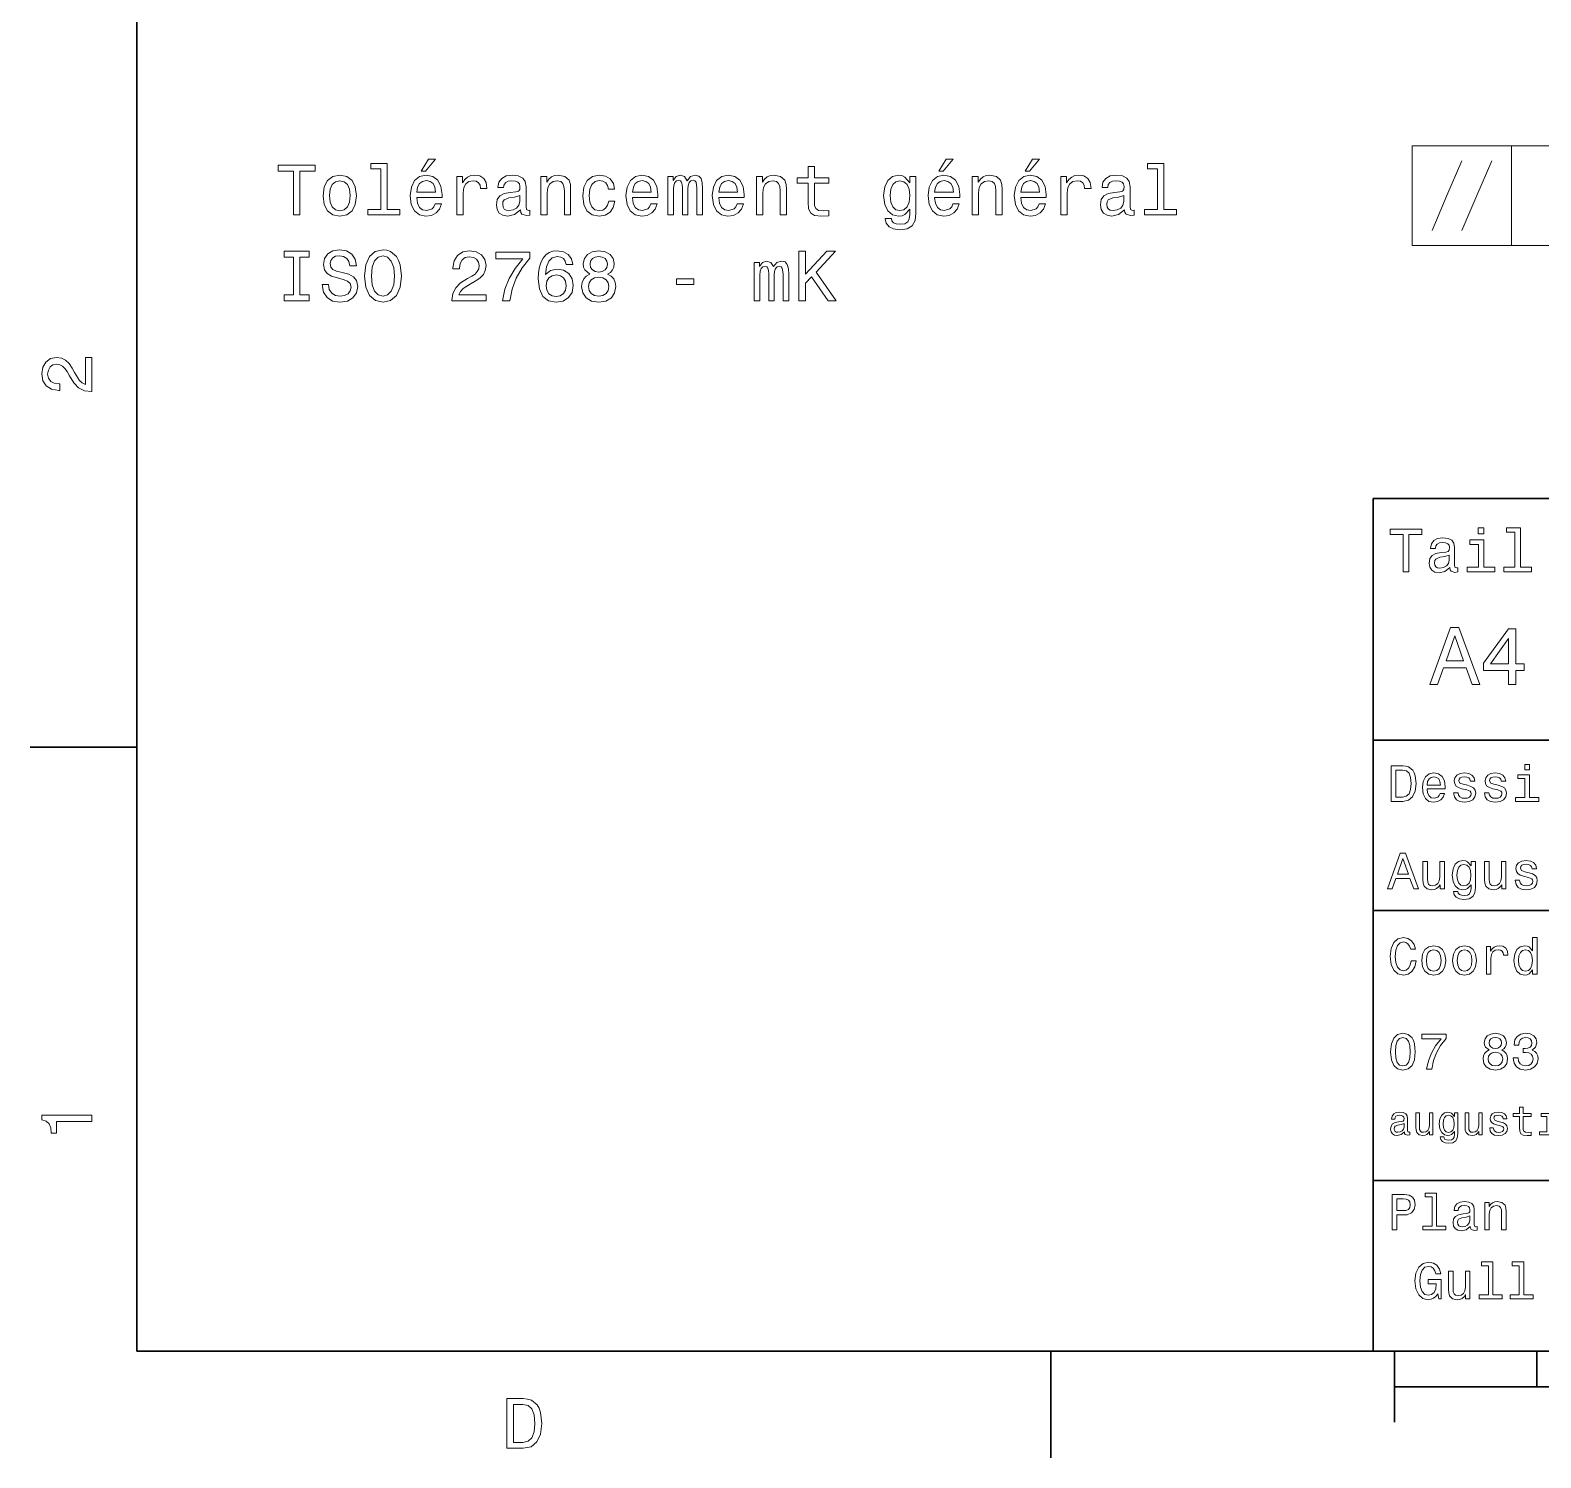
# Model space of a CAD drawing. Extents: x 0 to 297, y 0 to 210.
# Drawn here: x 2.5 to 108.8, y 2.5 to 103 of the extents above; entities that cross this region are included whole.
import ezdxf

# ---------------------------------------------------------------- set-up
doc = ezdxf.new("R2010")
doc.units = 0

msp = doc.modelspace()

# ---------------------------------------------------------------- linework, layer by layer
at = {"color": 7, "lineweight": 35}
for p, q in [((10, 200), (10, 10)), ((97, 10), (97, 70)), ((97, 70), (287, 70)), ((97, 53), (162, 53)), ((97, 41), (162, 41)), ((97, 22), (162, 22)), ((10, 10), (287, 10)), ((97, 10), (287, 10)), ((98.5, 7.5), (198.5, 7.5))]:
    msp.add_line(p, q, dxfattribs=at)
at = {"color": 7, "lineweight": 13, "ltscale": 0.175}
for p, q in [((99.7323, 94.808624), (99.7323, 87.808624)), ((106.7323, 94.808624), (106.7323, 87.808624))]:
    msp.add_line(p, q, dxfattribs=at)
at = {"color": 7, "lineweight": 13}
for p, q in [((99.7323, 94.808624), (127.27639, 94.808624)), ((99.7323, 87.808624), (127.27639, 87.808624))]:
    msp.add_line(p, q, dxfattribs=at)
at = {"color": 7, "lineweight": 35, "ltscale": 0.1875}
for p, q in [((10, 52.5), (2.5, 52.5)), ((74.300003, 10), (74.300003, 2.5))]:
    msp.add_line(p, q, dxfattribs=at)
at = {"color": 7, "lineweight": 35, "ltscale": 0.125}
msp.add_line((98.5, 10), (98.5, 5), dxfattribs=at)
at = {"color": 7, "lineweight": 35, "ltscale": 0.0625}
msp.add_line((108.5, 10), (108.5, 7.5), dxfattribs=at)
at = {"color": 7, "lineweight": 13}
for points in [[(27.160975, 93.199837), (27.160975, 90.325195), (26.24815, 90.325195), (26.24815, 89.951996), (28.512558, 89.951996), (28.512558, 90.325195), (27.604778, 90.325195), (27.604778, 93.573036), (26.465008, 93.573036), (26.465008, 93.199837)], [(30.010399, 93.028366), (30.307949, 93.028366), (31.008957, 93.885712), (30.514721, 93.885712)], [(66.442673, 93.028366), (66.740219, 93.028366), (67.441223, 93.885712), (66.946991, 93.885712)], [(72.514709, 93.028366), (72.812263, 93.028366), (73.513275, 93.885712), (73.019035, 93.885712)], [(81.80938, 93.199837), (81.80938, 90.325195), (80.896561, 90.325195), (80.896561, 89.951996), (83.160965, 89.951996), (83.160965, 90.325195), (82.253189, 90.325195), (82.253189, 93.573036), (81.113419, 93.573036), (81.113419, 93.199837)], [(21.018322, 89.951996), (21.4823, 89.951996), (21.4823, 93.028366), (22.541378, 93.028366), (22.541378, 93.451996), (19.954203, 93.451996), (19.954203, 93.028366), (21.018322, 93.028366)], [(23.111263, 91.303581), (23.191954, 90.688309), (23.423943, 90.234413), (23.792099, 89.951996), (24.286335, 89.856178), (24.775528, 89.951996), (25.143682, 90.22937), (25.375671, 90.683266), (25.461407, 91.303581), (25.375671, 91.918854), (25.143682, 92.377785), (24.775528, 92.655167), (24.286335, 92.756027), (23.792099, 92.655167), (23.423943, 92.372742), (23.191954, 91.918854)], [(29.702761, 91.177498), (31.477978, 91.177498), (31.483021, 91.38427), (31.402328, 91.964241), (31.180428, 92.397964), (30.8274, 92.66021), (30.358379, 92.756027), (29.899448, 92.655167), (29.546421, 92.372742), (29.319477, 91.913811), (29.238785, 91.308624), (29.314434, 90.688309), (29.541378, 90.234413), (29.88936, 89.951996), (30.34325, 89.856178), (30.736622, 89.921738), (31.059389, 90.093208), (31.296421, 90.36554), (31.432589, 90.728653), (30.993828, 90.728653), (30.903049, 90.526924), (30.771925, 90.375626), (30.398727, 90.254593), (30.111263, 90.310066), (29.894403, 90.48658), (29.753193, 90.77404), (29.702761, 91.162369)], [(32.516884, 89.951996), (32.960686, 89.951996), (32.960686, 91.500267), (33.006073, 91.873466), (33.142242, 92.140755), (33.364143, 92.302139), (33.661694, 92.357613), (33.883598, 92.322311), (34.050022, 92.221451), (34.150887, 92.04998), (34.186192, 91.817993), (34.63504, 91.817993), (34.57452, 92.226494), (34.408092, 92.518997), (34.130714, 92.695511), (33.752472, 92.756027), (33.49527, 92.715683), (33.273365, 92.614822), (33.076679, 92.443352), (32.920341, 92.211365), (32.920341, 92.66021), (32.516884, 92.66021)], [(36.99527, 90.305023), (36.99527, 90.289894), (37.020485, 90.118423), (37.09613, 89.997383), (37.413857, 89.901566), (37.660973, 89.94191), (37.660973, 90.284851), (37.555069, 90.269722), (37.413857, 90.335281), (37.388641, 90.53701), (37.388641, 91.939026), (37.328121, 92.297096), (37.151611, 92.549255), (36.843971, 92.700554), (36.410255, 92.756027), (35.986626, 92.695511), (35.673943, 92.52404), (35.477257, 92.256752), (35.411697, 91.903725), (35.411697, 91.873466), (35.810112, 91.873466), (35.845413, 92.085281), (35.956364, 92.23658), (36.13792, 92.327354), (36.395126, 92.362656), (36.642242, 92.33744), (36.818756, 92.261795), (36.924664, 92.130669), (36.959969, 91.949112), (36.939793, 91.737297), (36.8591, 91.631393), (36.657372, 91.580956), (36.279129, 91.540611), (35.845413, 91.449837), (35.537777, 91.288452), (35.35622, 91.036293), (35.300743, 90.663094), (35.351177, 90.330238), (35.507515, 90.083122), (35.759678, 89.926781), (36.107658, 89.871307), (36.576683, 89.977211)], [(38.422501, 89.951996), (38.866306, 89.951996), (38.866306, 91.515396), (38.911697, 91.873466), (39.057949, 92.135712), (39.284893, 92.297096), (39.587486, 92.357613), (39.829563, 92.307182), (39.980858, 92.171013), (40.056507, 91.944069), (40.081726, 91.641479), (40.081726, 89.951996), (40.525528, 89.951996), (40.525528, 91.732254), (40.505356, 92.090324), (40.414577, 92.387878), (40.117027, 92.66021), (39.653049, 92.756027), (39.395844, 92.720726), (39.178986, 92.624908), (38.992386, 92.463524), (38.84613, 92.246666), (38.84613, 92.66021), (38.422501, 92.66021)], [(43.183311, 91.762512), (43.62207, 91.762512), (43.531292, 92.16597), (43.314434, 92.483696), (42.97654, 92.680382), (42.537777, 92.756027), (42.053627, 92.655167), (41.685471, 92.372742), (41.453484, 91.913811), (41.372791, 91.298538), (41.448441, 90.688309), (41.675385, 90.234413), (42.033455, 89.951996), (42.522648, 89.856178), (42.956367, 89.931824), (43.294262, 90.143639), (43.526249, 90.476494), (43.627113, 90.920296), (43.203484, 90.920296), (43.127834, 90.637878), (42.986626, 90.426056), (42.784897, 90.294937), (42.537777, 90.254593), (42.230141, 90.320152), (42.00824, 90.521881), (41.87207, 90.849693), (41.826683, 91.313667), (41.87207, 91.767555), (42.013283, 92.095367), (42.240227, 92.297096), (42.537777, 92.367699), (42.800026, 92.322311), (42.996712, 92.206322), (43.127834, 92.014679)], [(44.882877, 91.177498), (46.658092, 91.177498), (46.663136, 91.38427), (46.582443, 91.964241), (46.360542, 92.397964), (46.007515, 92.66021), (45.538498, 92.756027), (45.079563, 92.655167), (44.72654, 92.372742), (44.499592, 91.913811), (44.4189, 91.308624), (44.494549, 90.688309), (44.721493, 90.234413), (45.069477, 89.951996), (45.523369, 89.856178), (45.91674, 89.921738), (46.239506, 90.093208), (46.47654, 90.36554), (46.612701, 90.728653), (46.173943, 90.728653), (46.083164, 90.526924), (45.952042, 90.375626), (45.578842, 90.254593), (45.291378, 90.310066), (45.07452, 90.48658), (44.933311, 90.77404), (44.882877, 91.162369)], [(47.354057, 89.951996), (47.762558, 89.951996), (47.762558, 91.762512), (47.787773, 92.034851), (47.863426, 92.231537), (47.979416, 92.347527), (48.130714, 92.392921), (48.251755, 92.35257), (48.332443, 92.251709), (48.372787, 92.080238), (48.387917, 91.853294), (48.387917, 89.951996), (48.771202, 89.951996), (48.771202, 91.762512), (48.796421, 92.029808), (48.87207, 92.226494), (48.993107, 92.347527), (49.144402, 92.392921), (49.265442, 92.35257), (49.34613, 92.251709), (49.396564, 91.853294), (49.396564, 89.951996), (49.805069, 89.951996), (49.805069, 91.823036), (49.77985, 92.211365), (49.699158, 92.508911), (49.537773, 92.690468), (49.275528, 92.756027), (48.967888, 92.655167), (48.730858, 92.362656), (48.544258, 92.650124), (48.231579, 92.756027), (47.944115, 92.655167), (47.747429, 92.372742), (47.747429, 92.66021), (47.354057, 92.66021)], [(50.954922, 91.177498), (52.730137, 91.177498), (52.73518, 91.38427), (52.654488, 91.964241), (52.432587, 92.397964), (52.079559, 92.66021), (51.610542, 92.756027), (51.151608, 92.655167), (50.798584, 92.372742), (50.571636, 91.913811), (50.490944, 91.308624), (50.566593, 90.688309), (50.793537, 90.234413), (51.141521, 89.951996), (51.595413, 89.856178), (51.988785, 89.921738), (52.31155, 90.093208), (52.54858, 90.36554), (52.68475, 90.728653), (52.245987, 90.728653), (52.155209, 90.526924), (52.024086, 90.375626), (51.650887, 90.254593), (51.363422, 90.310066), (51.146564, 90.48658), (51.005356, 90.77404), (50.954922, 91.162369)], [(53.602615, 89.951996), (54.046417, 89.951996), (54.046417, 91.515396), (54.091808, 91.873466), (54.23806, 92.135712), (54.465008, 92.297096), (54.767601, 92.357613), (55.009674, 92.307182), (55.160973, 92.171013), (55.236622, 91.944069), (55.261837, 91.641479), (55.261837, 89.951996), (55.705643, 89.951996), (55.705643, 91.732254), (55.685467, 92.090324), (55.594688, 92.387878), (55.297138, 92.66021), (54.833164, 92.756027), (54.575958, 92.720726), (54.3591, 92.624908), (54.172501, 92.463524), (54.026245, 92.246666), (54.026245, 92.66021), (53.602615, 92.66021)], [(57.233738, 92.191193), (57.233738, 90.834564), (57.263996, 90.395798), (57.405209, 90.093208), (57.68763, 89.916695), (58.166737, 89.856178), (58.691231, 89.881393), (58.691231, 90.264679), (58.307945, 90.234413), (57.959961, 90.274765), (57.773365, 90.400841), (57.692673, 90.612656), (57.677544, 90.91021), (57.677544, 92.191193), (58.691231, 92.191193), (58.691231, 92.569427), (57.677544, 92.569427), (57.677544, 93.361221), (57.233738, 93.361221), (57.233738, 92.569427), (56.467167, 92.569427), (56.467167, 92.191193)], [(64.818756, 90.073036), (64.818756, 92.66021), (64.395119, 92.66021), (64.395119, 92.221451), (64.047134, 92.619865), (63.83532, 92.720726), (63.598289, 92.756027), (63.169617, 92.655167), (62.836761, 92.372742), (62.619904, 91.918854), (62.544254, 91.308624), (62.619904, 90.693352), (62.836761, 90.239456), (63.169617, 89.951996), (63.598289, 89.856178), (63.840363, 89.891479), (64.042099, 89.982254), (64.395119, 90.36554), (64.395119, 89.982254), (64.354774, 89.679665), (64.24382, 89.462799), (64.032005, 89.336723), (63.714283, 89.291336), (63.436905, 89.321594), (63.240219, 89.39724), (63.124226, 89.528366), (63.088924, 89.70488), (62.660248, 89.70488), (62.660248, 89.684708), (62.725811, 89.361938), (62.92754, 89.119865), (63.250305, 88.963524), (63.689068, 88.908051), (64.213562, 88.983696), (64.561546, 89.195511), (64.758232, 89.563667)], [(66.135033, 91.177498), (67.910248, 91.177498), (67.915291, 91.38427), (67.834595, 91.964241), (67.612701, 92.397964), (67.259674, 92.66021), (66.790649, 92.756027), (66.331718, 92.655167), (65.978691, 92.372742), (65.751747, 91.913811), (65.671051, 91.308624), (65.746704, 90.688309), (65.973648, 90.234413), (66.321632, 89.951996), (66.77552, 89.856178), (67.1689, 89.921738), (67.491661, 90.093208), (67.728691, 90.36554), (67.864861, 90.728653), (67.426102, 90.728653), (67.33532, 90.526924), (67.204193, 90.375626), (66.830994, 90.254593), (66.543533, 90.310066), (66.326675, 90.48658), (66.185463, 90.77404), (66.135033, 91.162369)], [(68.78273, 89.951996), (69.226532, 89.951996), (69.226532, 91.515396), (69.271919, 91.873466), (69.418167, 92.135712), (69.645119, 92.297096), (69.947708, 92.357613), (70.189789, 92.307182), (70.34108, 92.171013), (70.416733, 91.944069), (70.441948, 91.641479), (70.441948, 89.951996), (70.885757, 89.951996), (70.885757, 91.732254), (70.865578, 92.090324), (70.774796, 92.387878), (70.477249, 92.66021), (70.013275, 92.756027), (69.756073, 92.720726), (69.539215, 92.624908), (69.352615, 92.463524), (69.20636, 92.246666), (69.20636, 92.66021), (68.78273, 92.66021)], [(72.207077, 91.177498), (73.982292, 91.177498), (73.987335, 91.38427), (73.906647, 91.964241), (73.684738, 92.397964), (73.331711, 92.66021), (72.862701, 92.756027), (72.403763, 92.655167), (72.050735, 92.372742), (71.823792, 91.913811), (71.743103, 91.308624), (71.818748, 90.688309), (72.045692, 90.234413), (72.393677, 89.951996), (72.847565, 89.856178), (73.240936, 89.921738), (73.563705, 90.093208), (73.800735, 90.36554), (73.936905, 90.728653), (73.498138, 90.728653), (73.407364, 90.526924), (73.276245, 90.375626), (72.903046, 90.254593), (72.615578, 90.310066), (72.39872, 90.48658), (72.257507, 90.77404), (72.207077, 91.162369)], [(75.021194, 89.951996), (75.464996, 89.951996), (75.464996, 91.500267), (75.510391, 91.873466), (75.646561, 92.140755), (75.868454, 92.302139), (76.166008, 92.357613), (76.387909, 92.322311), (76.554337, 92.221451), (76.655197, 92.04998), (76.690506, 91.817993), (77.139351, 91.817993), (77.078835, 92.226494), (76.912407, 92.518997), (76.635025, 92.695511), (76.25679, 92.756027), (75.999588, 92.715683), (75.777679, 92.614822), (75.580994, 92.443352), (75.424652, 92.211365), (75.424652, 92.66021), (75.021194, 92.66021)], [(79.49958, 90.305023), (79.49958, 90.289894), (79.524796, 90.118423), (79.600449, 89.997383), (79.918167, 89.901566), (80.165283, 89.94191), (80.165283, 90.284851), (80.05938, 90.269722), (79.918167, 90.335281), (79.892952, 90.53701), (79.892952, 91.939026), (79.832436, 92.297096), (79.655922, 92.549255), (79.348282, 92.700554), (78.914566, 92.756027), (78.490936, 92.695511), (78.178253, 92.52404), (77.981567, 92.256752), (77.916008, 91.903725), (77.916008, 91.873466), (78.314423, 91.873466), (78.349731, 92.085281), (78.460678, 92.23658), (78.642235, 92.327354), (78.899437, 92.362656), (79.146561, 92.33744), (79.323074, 92.261795), (79.428978, 92.130669), (79.464279, 91.949112), (79.444107, 91.737297), (79.363419, 91.631393), (79.161682, 91.580956), (78.783447, 91.540611), (78.349731, 91.449837), (78.042084, 91.288452), (77.860535, 91.036293), (77.805054, 90.663094), (77.855492, 90.330238), (78.011826, 90.083122), (78.263992, 89.926781), (78.611969, 89.871307), (79.080994, 89.977211)], [(23.565153, 91.308624), (23.610542, 91.762512), (23.751753, 92.090324), (23.978699, 92.292053), (24.286335, 92.362656), (24.588928, 92.292053), (24.815874, 92.095367), (24.957085, 91.762512), (25.007515, 91.308624), (24.957085, 90.849693), (24.815874, 90.516838), (24.588928, 90.315109), (24.286335, 90.24955), (23.978699, 90.315109), (23.751753, 90.516838), (23.610542, 90.849693)], [(29.702761, 91.550697), (29.758236, 91.898682), (29.894403, 92.155884), (30.101177, 92.312225), (30.37351, 92.367699), (30.6408, 92.312225), (30.847574, 92.155884), (30.973656, 91.898682), (31.019043, 91.550697)], [(44.882877, 91.550697), (44.938354, 91.898682), (45.07452, 92.155884), (45.281292, 92.312225), (45.553627, 92.367699), (45.820915, 92.312225), (46.027687, 92.155884), (46.15377, 91.898682), (46.199158, 91.550697)], [(50.954922, 91.550697), (51.010399, 91.898682), (51.146564, 92.155884), (51.353336, 92.312225), (51.625671, 92.367699), (51.892963, 92.312225), (52.099735, 92.155884), (52.225815, 91.898682), (52.271202, 91.550697)], [(63.003189, 91.308624), (63.048576, 91.757469), (63.184746, 92.090324), (63.396561, 92.28701), (63.678982, 92.357613), (63.976532, 92.28701), (64.198433, 92.090324), (64.334602, 91.757469), (64.385033, 91.308624), (64.334602, 90.849693), (64.198433, 90.521881), (63.976532, 90.320152), (63.678982, 90.254593), (63.396561, 90.320152), (63.184746, 90.521881), (63.048576, 90.854736)], [(66.135033, 91.550697), (66.190506, 91.898682), (66.326675, 92.155884), (66.533447, 92.312225), (66.805786, 92.367699), (67.073074, 92.312225), (67.279846, 92.155884), (67.40593, 91.898682), (67.451309, 91.550697)], [(72.207077, 91.550697), (72.26255, 91.898682), (72.39872, 92.155884), (72.605492, 92.312225), (72.877823, 92.367699), (73.145119, 92.312225), (73.351891, 92.155884), (73.477966, 91.898682), (73.523361, 91.550697)], [(36.944836, 90.900124), (36.884315, 90.637878), (36.722935, 90.436142), (36.480858, 90.305023), (36.183311, 90.259636), (35.991669, 90.284851), (35.855499, 90.36554), (35.769764, 90.506752), (35.744549, 90.703438), (35.764721, 90.879951), (35.845413, 91.006027), (36.168179, 91.14724), (36.576683, 91.207756), (36.944836, 91.328796)], [(79.44915, 90.900124), (79.388626, 90.637878), (79.227249, 90.436142), (78.985168, 90.305023), (78.687622, 90.259636), (78.495979, 90.284851), (78.359818, 90.36554), (78.274078, 90.506752), (78.248863, 90.703438), (78.269035, 90.879951), (78.349731, 91.006027), (78.672493, 91.14724), (79.080994, 91.207756), (79.44915, 91.328796)], [(21.018322, 84.328796), (20.372789, 84.328796), (20.372789, 83.905167), (22.127832, 83.905167), (22.127832, 84.328796), (21.4823, 84.328796), (21.4823, 86.981537), (22.127832, 86.981537), (22.127832, 87.405167), (20.372789, 87.405167), (20.372789, 86.981537), (21.018322, 86.981537)], [(23.489504, 85.060066), (23.030571, 85.060066), (23.131435, 84.525482), (23.383596, 84.132111), (23.771925, 83.895081), (24.296421, 83.809349), (24.815874, 83.890038), (25.204201, 84.111938), (25.451321, 84.459923), (25.542099, 84.918854), (25.46645, 85.332397), (25.254635, 85.599693), (24.911694, 85.776207), (24.452761, 85.907326), (24.059389, 86.003151), (23.802185, 86.114098), (23.655931, 86.275482), (23.610542, 86.527649), (23.655931, 86.754593), (23.787056, 86.926064), (23.988785, 87.042053), (24.266161, 87.082397), (24.548582, 87.031967), (24.770485, 86.895798), (24.916739, 86.668854), (24.987343, 86.361221), (25.446278, 86.361221), (25.446278, 86.371307), (25.365585, 86.845367), (25.128553, 87.198395), (24.755356, 87.420296), (24.251032, 87.495941), (23.797142, 87.420296), (23.444115, 87.208481), (23.217171, 86.880669), (23.136478, 86.457039), (23.20204, 86.078796), (23.393682, 85.821594), (23.696278, 85.650124), (24.109821, 85.518997), (24.518322, 85.403008), (24.82596, 85.292053), (25.01256, 85.130669), (25.078121, 84.868423), (25.017603, 84.601135), (24.861263, 84.399406), (24.624231, 84.273323), (24.316593, 84.232979), (23.973654, 84.288452), (23.711407, 84.449837), (23.544979, 84.712082)], [(26.026249, 85.655167), (26.117027, 84.868423), (26.379274, 84.288452), (26.787775, 83.930382), (27.322357, 83.809349), (27.851896, 83.930382), (28.265442, 84.288452), (28.522646, 84.868423), (28.618467, 85.655167), (28.522646, 86.436867), (28.411694, 86.754593), (28.265442, 87.016838), (27.851896, 87.374908), (27.599735, 87.465683), (27.322357, 87.500992), (26.782732, 87.374908), (26.374231, 87.021881), (26.117027, 86.44191)], [(32.163857, 83.905167), (34.569477, 83.905167), (34.569477, 84.338882), (32.668179, 84.338882), (32.774086, 84.575912), (32.955643, 84.772598), (33.515442, 85.130669), (33.812992, 85.281967), (34.145844, 85.498825), (34.382877, 85.750992), (34.519043, 86.048538), (34.569477, 86.386436), (34.483742, 86.810066), (34.246712, 87.142921), (33.883598, 87.354736), (33.414577, 87.430382), (32.930428, 87.34465), (32.562271, 87.107613), (32.325241, 86.729378), (32.244549, 86.230095), (32.244549, 86.159492), (32.703484, 86.159492), (32.703484, 86.199837), (32.748871, 86.542778), (32.88504, 86.794937), (33.101898, 86.956322), (33.389359, 87.011795), (33.68187, 86.961365), (33.898727, 86.835281), (34.039936, 86.638596), (34.09037, 86.391479), (34.055069, 86.159492), (33.959244, 85.962807), (33.797863, 85.791336), (33.575958, 85.640038), (33.278412, 85.478653), (32.784172, 85.16597), (32.436192, 84.833122), (32.22942, 84.429665), (32.163857, 83.920296)], [(35.72942, 83.905167), (36.238785, 83.905167), (36.405212, 84.737297), (36.697716, 85.513954), (37.111263, 86.235138), (37.650887, 86.910927), (37.650887, 87.329521), (35.250313, 87.329521), (35.250313, 86.870583), (37.16674, 86.870583), (36.611984, 86.189751), (36.193398, 85.478653), (35.900887, 84.722168)], [(40.676826, 86.462082), (40.581001, 86.870583), (40.3591, 87.17318), (40.016163, 87.364822), (39.572357, 87.430382), (39.274807, 87.395081), (39.017601, 87.299255), (38.790657, 87.142921), (38.599014, 86.921021), (38.447716, 86.643639), (38.336769, 86.30574), (38.266163, 85.907326), (38.245987, 85.458481), (38.326683, 84.74234), (38.573799, 84.222893), (38.972214, 83.91021), (39.516884, 83.804298), (40.006073, 83.895081), (40.379272, 84.132111), (40.621349, 84.50531), (40.707085, 84.979378), (40.621349, 85.458481), (40.389359, 85.826637), (40.031292, 86.058624), (39.587486, 86.139313), (39.108383, 86.038452), (38.750313, 85.750992), (38.825958, 86.30574), (38.987343, 86.704155), (39.234459, 86.941193), (39.5774, 87.021881), (39.829563, 86.981537), (40.021206, 86.875626), (40.147285, 86.699112), (40.212849, 86.462082)], [(41.877113, 85.791336), (41.619911, 85.650124), (41.443398, 85.453438), (41.332443, 85.206322), (41.297142, 84.908768), (41.377834, 84.459923), (41.609825, 84.111938), (41.988068, 83.890038), (42.502472, 83.804298), (43.011841, 83.890038), (43.390083, 84.111938), (43.62207, 84.459923), (43.707806, 84.908768), (43.667458, 85.206322), (43.561554, 85.453438), (43.379997, 85.650124), (43.127834, 85.791336), (43.329563, 85.912369), (43.470772, 86.078796), (43.556511, 86.280525), (43.586769, 86.527649), (43.506077, 86.885712), (43.294262, 87.17318), (42.951321, 87.359779), (42.502472, 87.430382), (42.048584, 87.359779), (41.705643, 87.17318), (41.488785, 86.885712), (41.413139, 86.527649), (41.438354, 86.280525), (41.524086, 86.078796)], [(56.588203, 83.905167), (57.052181, 83.905167), (57.052181, 85.150841), (57.465725, 85.59465), (58.640797, 83.905167), (59.205639, 83.905167), (57.793537, 85.932541), (59.165295, 87.405167), (58.550022, 87.405167), (57.052181, 85.786293), (57.052181, 87.405167), (56.588203, 87.405167)], [(26.510399, 85.655167), (26.565874, 86.265396), (26.7323, 86.714241), (26.989506, 86.98658), (27.322357, 87.082397), (27.650167, 86.98658), (27.907372, 86.709198), (28.073799, 86.260353), (28.134317, 85.655167), (28.073799, 85.044937), (27.907372, 84.596092), (27.650167, 84.323753), (27.322357, 84.232979), (26.989506, 84.323753), (26.7323, 84.596092), (26.565874, 85.039894)], [(41.892242, 86.487297), (41.93259, 86.709198), (42.053627, 86.880669), (42.24527, 86.98658), (42.502472, 87.026924), (42.754635, 86.98658), (42.946278, 86.880669), (43.067314, 86.709198), (43.112705, 86.487297), (43.067314, 86.260353), (42.946278, 86.083839), (42.754635, 85.96785), (42.502472, 85.932541), (42.24527, 85.972893), (42.053627, 86.083839), (41.93259, 86.260353)], [(53.426102, 83.905167), (53.834602, 83.905167), (53.834602, 85.715683), (53.859821, 85.988022), (53.935467, 86.184708), (54.05146, 86.300697), (54.202759, 86.346092), (54.323795, 86.30574), (54.404488, 86.20488), (54.444836, 86.033409), (54.459965, 85.806465), (54.459965, 83.905167), (54.84325, 83.905167), (54.84325, 85.715683), (54.868465, 85.982979), (54.944115, 86.179665), (55.065151, 86.300697), (55.216446, 86.346092), (55.337486, 86.30574), (55.418179, 86.20488), (55.468609, 85.806465), (55.468609, 83.905167), (55.87711, 83.905167), (55.87711, 85.776207), (55.851894, 86.164536), (55.771202, 86.462082), (55.609821, 86.643639), (55.347572, 86.709198), (55.039936, 86.608337), (54.802902, 86.315826), (54.616302, 86.603294), (54.303623, 86.709198), (54.016159, 86.608337), (53.819473, 86.325912), (53.819473, 86.61338), (53.426102, 86.61338)], [(40.217892, 84.974335), (40.162415, 84.656609), (40.021206, 84.414536), (39.794258, 84.253151), (39.511841, 84.202721), (39.214287, 84.253151), (38.987343, 84.409492), (38.841087, 84.651566), (38.7957, 84.969284), (38.84613, 85.281967), (38.987343, 85.518997), (39.21933, 85.670296), (39.532013, 85.725769), (39.804344, 85.670296), (40.021206, 85.52404), (40.162415, 85.28701)], [(41.781292, 84.918854), (41.826683, 85.18615), (41.972935, 85.387878), (42.199883, 85.518997), (42.502472, 85.564392), (42.800026, 85.518997), (43.02697, 85.387878), (43.173225, 85.18615), (43.223656, 84.918854), (43.173225, 84.631393), (43.02697, 84.414536), (42.800026, 84.273323), (42.502472, 84.227936), (42.199883, 84.273323), (41.972935, 84.414536), (41.826683, 84.631393)], [(47.964287, 85.060066), (49.18475, 85.060066), (49.18475, 85.458481), (47.964287, 85.458481)], [(6.833213, 77.519447), (6.833213, 79.925072), (6.399496, 79.925072), (6.399496, 78.023773), (6.162464, 78.129684), (5.965778, 78.311241), (5.607709, 78.871033), (5.456412, 79.168587), (5.239553, 79.501442), (4.987392, 79.738472), (4.689842, 79.874641), (4.351945, 79.925072), (3.928314, 79.839333), (3.595461, 79.602303), (3.383646, 79.239189), (3.307997, 78.770172), (3.393732, 78.286018), (3.630764, 77.91787), (4.009006, 77.680832), (4.508286, 77.600143), (4.578891, 77.600143), (4.578891, 78.059074), (4.538545, 78.059074), (4.195605, 78.104462), (3.943444, 78.240631), (3.782061, 78.457489), (3.726585, 78.744957), (3.777017, 79.03746), (3.903098, 79.254318), (4.099784, 79.395531), (4.346902, 79.445961), (4.578891, 79.41066), (4.775577, 79.314842), (4.947046, 79.153458), (5.098343, 78.931557), (5.259727, 78.634003), (5.572406, 78.139771), (5.90526, 77.791786), (6.308718, 77.585014), (6.818084, 77.519447)], [(99.102303, 64.837173), (99.5, 64.837173), (99.5, 67.47406), (100.407784, 67.47406), (100.407784, 67.837173), (98.190201, 67.837173), (98.190201, 67.47406), (99.102303, 67.47406)], [(102.387611, 65.139771), (102.387611, 65.126801), (102.409225, 64.979828), (102.47406, 64.876076), (102.746399, 64.793945), (102.958214, 64.828529), (102.958214, 65.122475), (102.867432, 65.109505), (102.746399, 65.165703), (102.724785, 65.338615), (102.724785, 66.540344), (102.672913, 66.84726), (102.521614, 67.0634), (102.257927, 67.193085), (101.886169, 67.240631), (101.523056, 67.188759), (101.255043, 67.041786), (101.086456, 66.812675), (101.030258, 66.510086), (101.030258, 66.484146), (101.371758, 66.484146), (101.402016, 66.665703), (101.497116, 66.795387), (101.65274, 66.873199), (101.873199, 66.903458), (102.085014, 66.881844), (102.236313, 66.817001), (102.327087, 66.704605), (102.357346, 66.548988), (102.340057, 66.367432), (102.270897, 66.276657), (102.097984, 66.233429), (101.773773, 66.198845), (101.402016, 66.121033), (101.138329, 65.982704), (100.982712, 65.766571), (100.935158, 65.446686), (100.978386, 65.161385), (101.112389, 64.949562), (101.328529, 64.815559), (101.626801, 64.768013), (102.028816, 64.858788)], [(104.773773, 65.157059), (104.773773, 67.080688), (103.796829, 67.080688), (103.796829, 66.756485), (104.393372, 66.756485), (104.393372, 65.157059), (103.615273, 65.157059), (103.615273, 64.837173), (105.560516, 64.837173), (105.560516, 65.157059)], [(104.786743, 67.940918), (104.384727, 67.940918), (104.384727, 67.508644), (104.786743, 67.508644)], [(106.969742, 67.621033), (106.969742, 65.157059), (106.187317, 65.157059), (106.187317, 64.837173), (108.128242, 64.837173), (108.128242, 65.157059), (107.350143, 65.157059), (107.350143, 67.940918), (106.373199, 67.940918), (106.373199, 67.621033)], [(102.344383, 65.649857), (102.292511, 65.425072), (102.154182, 65.252159), (101.946686, 65.139771), (101.691643, 65.100861), (101.527374, 65.122475), (101.41066, 65.191643), (101.337173, 65.312675), (101.315559, 65.481262), (101.332855, 65.632561), (101.402016, 65.740631), (101.678673, 65.861671), (102.028816, 65.913544), (102.344383, 66.017288)], [(100.982712, 56.9049), (101.51297, 56.9049), (101.933716, 58.080692), (103.530258, 58.080692), (103.951012, 56.9049), (104.492798, 56.9049), (103.028816, 60.910664), (102.440926, 60.910664)], [(106.521614, 56.9049), (107.040344, 56.9049), (107.040344, 57.896255), (107.610954, 57.896255), (107.610954, 58.357349), (107.040344, 58.357349), (107.040344, 60.818443), (106.515854, 60.818443), (104.763687, 58.403458), (104.763687, 57.896255), (106.521614, 57.896255)], [(102.118156, 58.570606), (102.734871, 60.334293), (103.351585, 58.570606)], [(105.247841, 58.357349), (106.521614, 60.149857), (106.521614, 58.357349)], [(99.080688, 51.190563), (98.248558, 51.190563), (98.248558, 48.690563), (99.080688, 48.690563), (99.473343, 48.769814), (99.765129, 49.011169), (99.945244, 49.40382), (100.010086, 49.940563), (99.952446, 50.488113), (99.880402, 50.70425), (99.779541, 50.877163), (99.487755, 51.111313), (99.296829, 51.168949)], [(107.992798, 51.27702), (107.657784, 51.27702), (107.657784, 50.916786), (107.992798, 50.916786)], [(99.055473, 50.891571), (99.329254, 50.837536), (99.516571, 50.671829), (99.628242, 50.376442), (99.664268, 49.940563), (99.624641, 49.519093), (99.51297, 49.223705), (99.322044, 49.047192), (99.055473, 48.989555), (98.583572, 48.989555), (98.583572, 50.891571)], [(100.784584, 49.565922), (102.052597, 49.565922), (102.056198, 49.713619), (101.998558, 50.127884), (101.840057, 50.437683), (101.587898, 50.625), (101.252884, 50.693443), (100.925072, 50.621399), (100.672913, 50.41967), (100.510803, 50.091862), (100.453171, 49.659584), (100.507202, 49.216499), (100.669312, 48.892292), (100.91787, 48.690563), (101.242073, 48.62212), (101.523056, 48.668949), (101.753601, 48.791428), (101.922913, 48.98595), (102.020172, 49.245319), (101.706772, 49.245319), (101.64193, 49.101227), (101.548271, 48.993156), (101.2817, 48.9067), (101.07637, 48.946327), (100.921471, 49.072407), (100.820602, 49.27774), (100.784584, 49.555115)], [(100.784584, 49.832493), (100.824211, 50.081055), (100.921471, 50.264771), (101.069168, 50.376442), (101.263687, 50.416069), (101.454613, 50.376442), (101.602303, 50.264771), (101.69236, 50.081055), (101.724785, 49.832493)], [(103.623199, 49.818085), (103.317001, 49.890129), (103.090057, 49.972984), (103.014412, 50.142292), (103.036026, 50.261169), (103.111671, 50.347622), (103.234146, 50.401657), (103.41066, 50.423271), (103.579971, 50.401657), (103.713257, 50.336815), (103.799713, 50.239555), (103.835732, 50.109871), (104.145531, 50.109871), (104.145531, 50.117077), (104.091499, 50.351227), (103.943802, 50.534943), (103.713257, 50.650219), (103.41066, 50.693443), (103.104469, 50.650219), (102.881126, 50.531342), (102.740631, 50.354828), (102.697403, 50.131485), (102.729828, 49.915348), (102.830688, 49.76405), (102.996399, 49.655983), (103.237755, 49.580334), (103.590775, 49.493877), (103.806915, 49.40382), (103.864555, 49.331772), (103.886169, 49.223705), (103.853745, 49.09042), (103.767288, 48.989555), (103.626801, 48.924713), (103.439484, 48.903099), (103.241356, 48.924713), (103.09726, 49.000362), (103, 49.122841), (102.960373, 49.292149), (102.654175, 49.292149), (102.704613, 49.003963), (102.852303, 48.795029), (103.086456, 48.668949), (103.41066, 48.62212), (103.749283, 48.668949), (103.997841, 48.795029), (104.149139, 48.996758), (104.203171, 49.259727), (104.163544, 49.486671), (104.051872, 49.641571), (103.868156, 49.742435)], [(105.791786, 49.818085), (105.485588, 49.890129), (105.258644, 49.972984), (105.182999, 50.142292), (105.204613, 50.261169), (105.280258, 50.347622), (105.40274, 50.401657), (105.579254, 50.423271), (105.748558, 50.401657), (105.881844, 50.336815), (105.9683, 50.239555), (106.004326, 50.109871), (106.314117, 50.109871), (106.314117, 50.117077), (106.260086, 50.351227), (106.112396, 50.534943), (105.881844, 50.650219), (105.579254, 50.693443), (105.273056, 50.650219), (105.049713, 50.531342), (104.909225, 50.354828), (104.865997, 50.131485), (104.898415, 49.915348), (104.999283, 49.76405), (105.164986, 49.655983), (105.406342, 49.580334), (105.759369, 49.493877), (105.975502, 49.40382), (106.033142, 49.331772), (106.054756, 49.223705), (106.022339, 49.09042), (105.935883, 48.989555), (105.795387, 48.924713), (105.60807, 48.903099), (105.409943, 48.924713), (105.265854, 49.000362), (105.168587, 49.122841), (105.12896, 49.292149), (104.822769, 49.292149), (104.873199, 49.003963), (105.020897, 48.795029), (105.255043, 48.668949), (105.579254, 48.62212), (105.91787, 48.668949), (106.166428, 48.795029), (106.317726, 48.996758), (106.371758, 49.259727), (106.33213, 49.486671), (106.220459, 49.641571), (106.036743, 49.742435)], [(107.981987, 48.957134), (107.981987, 50.560158), (107.16787, 50.560158), (107.16787, 50.289986), (107.664986, 50.289986), (107.664986, 48.957134), (107.016571, 48.957134), (107.016571, 48.690563), (108.637611, 48.690563), (108.637611, 48.957134)], [(97.989197, 42.530979), (98.320602, 42.530979), (98.583572, 43.26585), (99.581413, 43.26585), (99.844383, 42.530979), (100.182999, 42.530979), (99.268013, 45.03458), (98.900574, 45.03458)], [(98.698845, 43.572044), (99.084297, 44.674351), (99.469742, 43.572044)], [(101.998558, 44.465416), (101.681557, 44.465416), (101.681557, 43.348701), (101.645531, 43.089336), (101.541069, 42.902016), (101.37896, 42.786743), (101.166428, 42.750721), (100.997116, 42.779537), (100.889046, 42.865993), (100.827812, 43.013687), (100.8134, 43.222622), (100.8134, 44.465416), (100.496399, 44.465416), (100.496399, 43.193802), (100.507202, 42.938038), (100.575645, 42.725502), (100.784584, 42.530979), (101.119598, 42.462536), (101.299713, 42.487751), (101.454613, 42.552593), (101.587898, 42.664265), (101.695969, 42.826366), (101.695969, 42.530979), (101.998558, 42.530979)], [(104.181557, 42.617435), (104.181557, 44.465416), (103.87896, 44.465416), (103.87896, 44.152016), (103.630402, 44.4366), (103.479111, 44.508644), (103.309799, 44.533859), (103.003601, 44.461815), (102.765854, 44.260086), (102.610954, 43.935879), (102.556915, 43.5), (102.610954, 43.060516), (102.765854, 42.736309), (103.003601, 42.530979), (103.309799, 42.462536), (103.482712, 42.487751), (103.626801, 42.552593), (103.87896, 42.826366), (103.87896, 42.552593), (103.850143, 42.336456), (103.770897, 42.181557), (103.619598, 42.091499), (103.392654, 42.059078), (103.194527, 42.080692), (103.054031, 42.134727), (102.971184, 42.228386), (102.945969, 42.354465), (102.639771, 42.354465), (102.639771, 42.340057), (102.6866, 42.109509), (102.830688, 41.9366), (103.061241, 41.824928), (103.374641, 41.785301), (103.749283, 41.839336), (103.997841, 41.990635), (104.138329, 42.253601)], [(102.884727, 43.5), (102.917145, 43.820606), (103.014412, 44.058357), (103.165703, 44.198845), (103.367432, 44.249279), (103.579971, 44.198845), (103.738472, 44.058357), (103.835732, 43.820606), (103.871758, 43.5), (103.835732, 43.172188), (103.738472, 42.938038), (103.579971, 42.793949), (103.367432, 42.747116), (103.165703, 42.793949), (103.014412, 42.938038), (102.917145, 43.175793)], [(106.335739, 44.465416), (106.01873, 44.465416), (106.01873, 43.348701), (105.982712, 43.089336), (105.878242, 42.902016), (105.716141, 42.786743), (105.503601, 42.750721), (105.334297, 42.779537), (105.226227, 42.865993), (105.164986, 43.013687), (105.150574, 43.222622), (105.150574, 44.465416), (104.833572, 44.465416), (104.833572, 43.193802), (104.844383, 42.938038), (104.912827, 42.725502), (105.121758, 42.530979), (105.456772, 42.462536), (105.636887, 42.487751), (105.791786, 42.552593), (105.925072, 42.664265), (106.033142, 42.826366), (106.033142, 42.530979), (106.335739, 42.530979)], [(107.960373, 43.658501), (107.654175, 43.730545), (107.427231, 43.8134), (107.351585, 43.982708), (107.373199, 44.101585), (107.448845, 44.188038), (107.571327, 44.242073), (107.747841, 44.263687), (107.917145, 44.242073), (108.05043, 44.177231), (108.136887, 44.079971), (108.172913, 43.950287), (108.482712, 43.950287), (108.482712, 43.957493), (108.428673, 44.191643), (108.280983, 44.375359), (108.05043, 44.490635), (107.747841, 44.533859), (107.441643, 44.490635), (107.2183, 44.371758), (107.077812, 44.195244), (107.034584, 43.971901), (107.067001, 43.755764), (107.16787, 43.604465), (107.333572, 43.496399), (107.574928, 43.42075), (107.927956, 43.334293), (108.144089, 43.244236), (108.201729, 43.172188), (108.223343, 43.064121), (108.190926, 42.930836), (108.104469, 42.829971), (107.963974, 42.765129), (107.776657, 42.743515), (107.578529, 42.765129), (107.434441, 42.840778), (107.337173, 42.963257), (107.297546, 43.132565), (106.991356, 43.132565), (107.041786, 42.844379), (107.189484, 42.635445), (107.42363, 42.509365), (107.747841, 42.462536), (108.086456, 42.509365), (108.335014, 42.635445), (108.486313, 42.837173), (108.540344, 43.100143), (108.500717, 43.327087), (108.389053, 43.481987), (108.20533, 43.582851)], [(99.66787, 37.460373), (99.595818, 37.15778), (99.476944, 36.941643), (99.311241, 36.808357), (99.116714, 36.765129), (98.882568, 36.829971), (98.698845, 37.024494), (98.57637, 37.341499), (98.536743, 37.780979), (98.57637, 38.216858), (98.695244, 38.537464), (98.87896, 38.731987), (99.116714, 38.80043), (99.289627, 38.764408), (99.437317, 38.663544), (99.552597, 38.501442), (99.631844, 38.278099), (99.97406, 38.278099), (99.865997, 38.620316), (99.678673, 38.879681), (99.422913, 39.041786), (99.116714, 39.099422), (98.734871, 39.009365), (98.443085, 38.757202), (98.25576, 38.342937), (98.190926, 37.780979), (98.25576, 37.219021), (98.443085, 36.804756), (98.734871, 36.548992), (99.116714, 36.462536), (99.451729, 36.530979), (99.721901, 36.721901), (99.912827, 37.035301), (100.013687, 37.460373)], [(100.413544, 37.496399), (100.471184, 37.056915), (100.636887, 36.732708), (100.899857, 36.530979), (101.252884, 36.462536), (101.602303, 36.530979), (101.865273, 36.729107), (102.030983, 37.053314), (102.092216, 37.496399), (102.030983, 37.935879), (101.865273, 38.263687), (101.602303, 38.461815), (101.252884, 38.533859), (100.899857, 38.461815), (100.636887, 38.260086), (100.471184, 37.935879)], [(102.58213, 37.496399), (102.639771, 37.056915), (102.805473, 36.732708), (103.068443, 36.530979), (103.421471, 36.462536), (103.770897, 36.530979), (104.033859, 36.729107), (104.19957, 37.053314), (104.260803, 37.496399), (104.19957, 37.935879), (104.033859, 38.263687), (103.770897, 38.461815), (103.421471, 38.533859), (103.068443, 38.461815), (102.805473, 38.260086), (102.639771, 37.935879)], [(104.963257, 36.530979), (105.280258, 36.530979), (105.280258, 37.636887), (105.312683, 37.903458), (105.409943, 38.094379), (105.568443, 38.209652), (105.780983, 38.249279), (105.939484, 38.224064), (106.058357, 38.152016), (106.130402, 38.029537), (106.155617, 37.863831), (106.476227, 37.863831), (106.432999, 38.155621), (106.314117, 38.364552), (106.115997, 38.490635), (105.845825, 38.533859), (105.662102, 38.505043), (105.503601, 38.432995), (105.363113, 38.310516), (105.251442, 38.144814), (105.251442, 38.465416), (104.963257, 38.465416)], [(108.201729, 36.829971), (108.201729, 36.530979), (108.51873, 36.530979), (108.51873, 39.117435), (108.20533, 39.117435), (108.20533, 38.170029), (107.963974, 38.443802), (107.816284, 38.508644), (107.646973, 38.533859), (107.340775, 38.461815), (107.103027, 38.260086), (106.948128, 37.935879), (106.894089, 37.5), (106.948128, 37.064121), (107.103027, 36.736309), (107.340775, 36.530979), (107.646973, 36.462536), (107.816284, 36.487751), (107.967575, 36.552593)], [(100.737755, 37.5), (100.770172, 37.824207), (100.87104, 38.058357), (101.033142, 38.20245), (101.252884, 38.25288), (101.469017, 38.20245), (101.631126, 38.061958), (101.731987, 37.824207), (101.768013, 37.5), (101.731987, 37.172188), (101.631126, 36.934437), (101.469017, 36.790344), (101.252884, 36.743515), (101.033142, 36.790344), (100.87104, 36.934437), (100.770172, 37.172188)], [(102.906342, 37.5), (102.938759, 37.824207), (103.039627, 38.058357), (103.201729, 38.20245), (103.421471, 38.25288), (103.637611, 38.20245), (103.799713, 38.061958), (103.900574, 37.824207), (103.9366, 37.5), (103.900574, 37.172188), (103.799713, 36.934437), (103.637611, 36.790344), (103.421471, 36.743515), (103.201729, 36.790344), (103.039627, 36.934437), (102.938759, 37.172188)], [(107.701012, 38.249279), (107.909943, 38.198845), (108.068443, 38.058357), (108.162102, 37.824207), (108.198128, 37.5), (108.162102, 37.172188), (108.068443, 36.938038), (107.909943, 36.793949), (107.701012, 36.747116), (107.502884, 36.793949), (107.351585, 36.938038), (107.250717, 37.175793), (107.2183, 37.5), (107.250717, 37.820606), (107.351585, 38.054756), (107.502884, 38.198845)], [(98.216141, 31.071325), (98.270172, 30.505762), (98.439484, 30.102304), (98.709656, 29.857347), (99.084297, 29.778097), (99.45533, 29.857347), (99.725502, 30.102304), (99.891212, 30.505762), (99.948845, 31.071325), (99.891212, 31.633286), (99.822769, 31.856628), (99.725502, 32.040344), (99.45533, 32.285301), (99.084297, 32.368156), (98.709656, 32.285301), (98.439484, 32.036743), (98.270172, 31.633286)], [(98.561958, 31.071325), (98.590775, 31.507204), (98.680832, 31.820604), (98.842941, 32.004322), (99.084297, 32.069164), (99.322044, 32.004322), (99.484146, 31.820604), (99.574211, 31.507204), (99.603027, 31.071325), (99.574211, 30.631844), (99.484146, 30.318443), (99.322044, 30.134726), (99.084297, 30.073486), (98.842941, 30.134726), (98.680832, 30.318443), (98.590775, 30.631844)], [(100.752159, 29.850143), (101.115997, 29.850143), (101.234871, 30.444523), (101.443802, 30.999279), (101.739197, 31.514408), (102.124641, 31.997118), (102.124641, 32.296108), (100.409943, 32.296108), (100.409943, 31.9683), (101.778816, 31.9683), (101.382568, 31.481987), (101.083572, 30.974062), (100.874641, 30.433718)], [(105.143372, 31.197405), (104.959656, 31.09654), (104.833572, 30.956051), (104.754326, 30.779539), (104.729111, 30.567001), (104.786743, 30.246397), (104.952454, 29.997837), (105.222626, 29.839336), (105.590057, 29.778097), (105.953888, 29.839336), (106.22406, 29.997837), (106.389771, 30.246397), (106.451012, 30.567001), (106.422188, 30.779539), (106.346542, 30.956051), (106.216858, 31.09654), (106.036743, 31.197405), (106.180832, 31.283861), (106.2817, 31.402737), (106.342941, 31.546829), (106.364555, 31.723343), (106.306915, 31.979107), (106.155617, 32.184437), (105.91066, 32.317722), (105.590057, 32.368156), (105.265854, 32.317722), (105.020897, 32.184437), (104.865997, 31.979107), (104.811958, 31.723343), (104.829971, 31.546829), (104.891212, 31.402737)], [(105.154182, 31.694523), (105.182999, 31.853025), (105.269455, 31.975504), (105.406342, 32.051151), (105.590057, 32.079971), (105.770172, 32.051151), (105.907059, 31.975504), (105.993515, 31.853025), (106.02594, 31.694523), (105.993515, 31.532419), (105.907059, 31.40634), (105.770172, 31.323486), (105.590057, 31.298271), (105.406342, 31.327089), (105.269455, 31.40634), (105.182999, 31.532419)], [(106.850861, 30.635447), (106.850861, 30.610229), (106.908501, 30.264408), (107.077812, 30.005043), (107.344383, 29.839336), (107.697403, 29.778097), (108.072044, 29.839336), (108.353027, 29.997837), (108.533142, 30.25), (108.597984, 30.574207), (108.569168, 30.786743), (108.489914, 30.959654), (108.360229, 31.092939), (108.187317, 31.190201), (108.421471, 31.384726), (108.504326, 31.694523), (108.450287, 31.975504), (108.295387, 32.188038), (108.043228, 32.321323), (107.697403, 32.368156), (107.373199, 32.310516), (107.124641, 32.152016), (106.96254, 31.899855), (106.908501, 31.56484), (106.908501, 31.539625), (107.229111, 31.539625), (107.257927, 31.770172), (107.351585, 31.935879), (107.502884, 32.036743), (107.715416, 32.072765), (107.90274, 32.043949), (108.039627, 31.9683), (108.122482, 31.845821), (108.1549, 31.680115), (108.122482, 31.503601), (108.036026, 31.384726), (107.884727, 31.312679), (107.679398, 31.291065), (107.538902, 31.294668), (107.538902, 31.010086), (107.715416, 31.01729), (107.94236, 30.984869), (108.111671, 30.898415), (108.21254, 30.757925), (108.248558, 30.574207), (108.208931, 30.365273), (108.104469, 30.210375), (107.938759, 30.113111), (107.719017, 30.08069), (107.492073, 30.116714), (107.32637, 30.224783), (107.221901, 30.397694), (107.182274, 30.635447)], [(105.074928, 30.574207), (105.107346, 30.765129), (105.211815, 30.909222), (105.373917, 31.002882), (105.590057, 31.035301), (105.802597, 31.002882), (105.964699, 30.909222), (106.069168, 30.765129), (106.105186, 30.574207), (106.069168, 30.368876), (105.964699, 30.213976), (105.802597, 30.113111), (105.590057, 30.08069), (105.373917, 30.113111), (105.211815, 30.213976), (105.107346, 30.368876)], [(6.833213, 26.159222), (6.833213, 26.618156), (3.307997, 26.618156), (3.307997, 26.275217), (3.615634, 26.184439), (3.822406, 26.002882), (3.943444, 25.725506), (3.98379, 25.34222), (4.341859, 25.34222), (4.341859, 26.159222)], [(99.190201, 25.426514), (99.190201, 25.417868), (99.204613, 25.319885), (99.247841, 25.250721), (99.429398, 25.195967), (99.570602, 25.219021), (99.570602, 25.414986), (99.510086, 25.406342), (99.429398, 25.443806), (99.414986, 25.559078), (99.414986, 26.360231), (99.380402, 26.564842), (99.279541, 26.708935), (99.103745, 26.795389), (98.855911, 26.827091), (98.613831, 26.792507), (98.435158, 26.694525), (98.322769, 26.541788), (98.285301, 26.340059), (98.285301, 26.322767), (98.51297, 26.322767), (98.533142, 26.443806), (98.596542, 26.53026), (98.700287, 26.582134), (98.84726, 26.602306), (98.988472, 26.587896), (99.08934, 26.54467), (99.149857, 26.469742), (99.170029, 26.365995), (99.158501, 26.244957), (99.112389, 26.184439), (98.997116, 26.155621), (98.780983, 26.132566), (98.533142, 26.080692), (98.357346, 25.988474), (98.253601, 25.844381), (98.221901, 25.631124), (98.250717, 25.440924), (98.340057, 25.299713), (98.484146, 25.210375), (98.682999, 25.178675), (98.951012, 25.239195)], [(101.198845, 26.772335), (100.945244, 26.772335), (100.945244, 25.878963), (100.916428, 25.671471), (100.832855, 25.521614), (100.703171, 25.429396), (100.533142, 25.400578), (100.397697, 25.423632), (100.311241, 25.492796), (100.262245, 25.610952), (100.250717, 25.778099), (100.250717, 26.772335), (99.997116, 26.772335), (99.997116, 25.755045), (100.00576, 25.550434), (100.060516, 25.380404), (100.227669, 25.224785), (100.495674, 25.170031), (100.639771, 25.190203), (100.763687, 25.242075), (100.870316, 25.331413), (100.956772, 25.461096), (100.956772, 25.224785), (101.198845, 25.224785)], [(102.945244, 25.293949), (102.945244, 26.772335), (102.703171, 26.772335), (102.703171, 26.521614), (102.504326, 26.749281), (102.383286, 26.806917), (102.247841, 26.827091), (102.002884, 26.769453), (101.812683, 26.60807), (101.688759, 26.348703), (101.645531, 26), (101.688759, 25.648417), (101.812683, 25.38905), (102.002884, 25.224785), (102.247841, 25.170031), (102.386169, 25.190203), (102.501442, 25.242075), (102.703171, 25.461096), (102.703171, 25.242075), (102.680115, 25.069166), (102.616714, 24.945246), (102.495674, 24.873199), (102.314117, 24.847263), (102.155617, 24.864553), (102.043228, 24.907782), (101.976944, 24.98271), (101.956772, 25.083574), (101.711815, 25.083574), (101.711815, 25.072046), (101.749283, 24.887609), (101.864555, 24.749281), (102.048988, 24.659943), (102.299713, 24.628242), (102.599426, 24.671471), (102.798271, 24.792509), (102.91066, 25.002882)], [(101.907784, 26), (101.933716, 26.256485), (102.011528, 26.446688), (102.132568, 26.559078), (102.293945, 26.599424), (102.463974, 26.559078), (102.590775, 26.446688), (102.668587, 26.256485), (102.697403, 26), (102.668587, 25.737753), (102.590775, 25.550434), (102.463974, 25.43516), (102.293945, 25.397696), (102.132568, 25.43516), (102.011528, 25.550434), (101.933716, 25.740635)], [(104.668587, 26.772335), (104.414986, 26.772335), (104.414986, 25.878963), (104.386169, 25.671471), (104.302597, 25.521614), (104.172913, 25.429396), (104.002884, 25.400578), (103.867432, 25.423632), (103.780983, 25.492796), (103.731987, 25.610952), (103.720459, 25.778099), (103.720459, 26.772335), (103.466858, 26.772335), (103.466858, 25.755045), (103.475502, 25.550434), (103.530258, 25.380404), (103.697403, 25.224785), (103.965416, 25.170031), (104.109512, 25.190203), (104.233429, 25.242075), (104.340057, 25.331413), (104.426514, 25.461096), (104.426514, 25.224785), (104.668587, 25.224785)], [(105.9683, 26.126802), (105.723343, 26.184439), (105.541786, 26.250721), (105.48127, 26.386168), (105.498558, 26.48127), (105.559074, 26.550434), (105.657059, 26.59366), (105.798271, 26.610952), (105.933716, 26.59366), (106.040344, 26.541788), (106.109512, 26.463978), (106.138329, 26.360231), (106.386169, 26.360231), (106.386169, 26.365995), (106.342941, 26.553314), (106.224785, 26.700289), (106.040344, 26.792507), (105.798271, 26.827091), (105.553314, 26.792507), (105.374641, 26.697407), (105.262245, 26.556196), (105.227669, 26.377523), (105.253601, 26.204613), (105.334297, 26.083574), (105.466858, 25.99712), (105.659943, 25.9366), (105.94236, 25.867435), (106.115273, 25.795389), (106.161385, 25.737753), (106.178673, 25.651299), (106.15274, 25.54467), (106.083572, 25.463978), (105.971184, 25.412106), (105.821327, 25.394814), (105.662827, 25.412106), (105.547546, 25.472624), (105.469742, 25.570606), (105.438042, 25.706053), (105.193085, 25.706053), (105.233429, 25.475506), (105.351585, 25.308359), (105.538902, 25.207495), (105.798271, 25.170031), (106.069168, 25.207495), (106.268013, 25.308359), (106.389046, 25.469742), (106.432274, 25.680117), (106.400574, 25.861673), (106.311241, 25.985592), (106.164261, 26.066284)], [(107.285301, 26.504324), (107.285301, 25.729107), (107.302597, 25.478388), (107.383286, 25.305477), (107.54467, 25.204613), (107.818443, 25.170031), (108.118156, 25.184439), (108.118156, 25.40346), (107.899139, 25.386168), (107.700287, 25.409224), (107.593658, 25.48127), (107.547546, 25.602306), (107.538902, 25.772335), (107.538902, 26.504324), (108.118156, 26.504324), (108.118156, 26.720463), (107.538902, 26.720463), (107.538902, 27.172913), (107.285301, 27.172913), (107.285301, 26.720463), (106.84726, 26.720463), (106.84726, 26.504324)], [(109.45533, 25.438042), (109.45533, 26.720463), (108.804031, 26.720463), (108.804031, 26.504324), (109.201729, 26.504324), (109.201729, 25.438042), (108.682999, 25.438042), (108.682999, 25.224785), (109.979828, 25.224785), (109.979828, 25.438042)], [(99.161385, 25.766571), (99.126801, 25.616716), (99.034584, 25.501442), (98.896255, 25.426514), (98.726227, 25.400578), (98.616714, 25.414986), (98.538902, 25.461096), (98.489914, 25.541788), (98.475502, 25.654181), (98.48703, 25.755045), (98.533142, 25.827091), (98.717583, 25.907782), (98.951012, 25.942364), (99.161385, 26.011528)], [(98.324211, 18.530979), (98.655617, 18.530979), (98.655617, 19.586454), (99.023056, 19.586454), (99.394089, 19.604465), (99.689484, 19.730547), (99.880402, 19.975504), (99.945244, 20.310518), (99.894814, 20.620316), (99.750717, 20.847261), (99.51297, 20.98415), (99.188759, 21.030979), (98.324211, 21.030979)], [(99.098701, 20.724783), (99.314842, 20.703169), (99.473343, 20.634726), (99.567001, 20.508644), (99.599426, 20.310518), (99.5634, 20.101583), (99.466141, 19.975504), (99.30043, 19.910662), (99.073486, 19.892651), (98.655617, 19.892651), (98.655617, 20.724783)], [(101.137611, 20.850864), (101.137611, 18.79755), (100.485588, 18.79755), (100.485588, 18.530979), (102.103027, 18.530979), (102.103027, 18.79755), (101.454613, 18.79755), (101.454613, 21.117435), (100.640488, 21.117435), (100.640488, 20.850864)], [(103.824928, 18.78314), (103.824928, 18.772333), (103.842941, 18.649855), (103.896973, 18.5634), (104.123917, 18.494957), (104.30043, 18.523775), (104.30043, 18.768732), (104.224785, 18.757925), (104.123917, 18.804754), (104.105911, 18.948847), (104.105911, 19.950287), (104.062683, 20.206051), (103.9366, 20.386166), (103.716858, 20.494236), (103.407059, 20.533861), (103.104469, 20.490633), (102.881126, 20.368155), (102.740631, 20.177233), (102.693802, 19.925072), (102.693802, 19.903458), (102.978386, 19.903458), (103.003601, 20.054754), (103.082855, 20.162823), (103.21254, 20.227665), (103.396255, 20.252882), (103.572769, 20.234869), (103.698845, 20.180836), (103.774498, 20.087175), (103.799713, 19.957493), (103.785301, 19.806194), (103.727669, 19.730547), (103.583572, 19.694523), (103.3134, 19.665705), (103.003601, 19.600864), (102.783859, 19.48559), (102.654175, 19.305475), (102.614555, 19.038904), (102.650574, 18.801151), (102.762245, 18.62464), (102.94236, 18.512968), (103.190926, 18.473343), (103.52594, 18.54899)], [(104.844383, 18.530979), (105.161385, 18.530979), (105.161385, 19.647694), (105.193802, 19.903458), (105.298271, 20.090778), (105.460373, 20.206051), (105.676514, 20.249279), (105.849426, 20.213255), (105.957497, 20.115993), (106.011528, 19.95389), (106.029541, 19.737751), (106.029541, 18.530979), (106.346542, 18.530979), (106.346542, 19.802593), (106.33213, 20.058357), (106.267288, 20.270893), (106.054756, 20.465418), (105.723343, 20.533861), (105.539627, 20.508644), (105.384727, 20.440201), (105.251442, 20.324926), (105.146973, 20.170029), (105.146973, 20.465418), (104.844383, 20.465418)], [(103.788902, 19.208212), (103.745674, 19.020893), (103.630402, 18.876801), (103.457489, 18.78314), (103.244957, 18.750719), (103.10807, 18.768732), (103.010803, 18.826368), (102.94957, 18.927233), (102.931557, 19.067722), (102.945969, 19.193804), (103.003601, 19.283861), (103.234146, 19.384726), (103.52594, 19.427954), (103.788902, 19.514408)], [(101.540344, 14.025577), (101.601585, 13.690562), (101.7817, 13.690562), (101.7817, 15.041427), (100.870316, 15.041427), (100.870316, 14.73523), (101.432274, 14.73523), (101.432274, 14.713617), (101.389046, 14.382205), (101.273773, 14.137248), (101.09726, 13.982349), (100.877518, 13.931917), (100.632561, 13.996758), (100.441643, 14.191282), (100.31916, 14.511888), (100.275932, 14.951369), (100.315559, 15.387248), (100.438042, 15.707853), (100.632561, 15.902378), (100.895531, 15.970821), (101.075645, 15.934798), (101.223343, 15.833934), (101.331413, 15.664625), (101.392647, 15.43768), (101.749275, 15.43768), (101.655617, 15.783502), (101.479103, 16.042868), (101.230545, 16.201368), (100.917145, 16.259007), (100.506485, 16.168949), (100.196686, 15.90598), (99.998558, 15.491714), (99.930115, 14.940562), (99.998558, 14.385807), (100.196686, 13.971542), (100.488472, 13.708573), (100.855904, 13.622118), (101.061241, 13.650937), (101.244957, 13.722983), (101.403458, 13.849064)], [(105.103027, 16.010447), (105.103027, 13.957133), (104.451004, 13.957133), (104.451004, 13.690562), (106.068443, 13.690562), (106.068443, 13.957133), (105.420029, 13.957133), (105.420029, 16.277018), (104.605904, 16.277018), (104.605904, 16.010447)], [(107.271614, 16.010447), (107.271614, 13.957133), (106.619598, 13.957133), (106.619598, 13.690562), (108.23703, 13.690562), (108.23703, 13.957133), (107.588615, 13.957133), (107.588615, 16.277018), (106.774498, 16.277018), (106.774498, 16.010447)], [(103.795387, 15.625), (103.478386, 15.625), (103.478386, 14.508286), (103.44236, 14.248919), (103.337898, 14.0616), (103.175789, 13.946326), (102.963257, 13.910303), (102.793945, 13.939121), (102.685875, 14.025577), (102.624641, 14.173271), (102.610229, 14.382205), (102.610229, 15.625), (102.293228, 15.625), (102.293228, 14.353387), (102.304031, 14.097623), (102.372475, 13.885087), (102.581413, 13.690562), (102.916428, 13.622118), (103.096542, 13.647335), (103.251442, 13.712176), (103.384727, 13.823848), (103.492798, 13.985951), (103.492798, 13.690562), (103.795387, 13.690562)], [(37.194958, 6.666787), (36.029972, 6.666787), (36.029972, 3.166787), (37.194958, 3.166787), (37.744667, 3.277738), (38.153168, 3.615634), (38.405331, 4.165346), (38.496109, 4.916787), (38.415417, 5.683357), (38.314552, 5.985951), (38.173344, 6.228026), (37.764839, 6.555836), (37.497551, 6.636527)], [(37.159653, 6.248199), (37.542938, 6.17255), (37.805187, 5.940562), (37.961525, 5.527017), (38.011959, 4.916787), (37.956482, 4.326729), (37.800144, 3.913184), (37.532852, 3.666066), (37.159653, 3.585375), (36.498989, 3.585375), (36.498989, 6.248199)]]:
    msp.add_lwpolyline(points, close=True, dxfattribs=at)
for points in [[(101.132301, 88.858627), (102.182297, 91.308624), (103.2323, 93.758621)], [(103.2323, 88.858627), (104.282303, 91.308624), (105.332298, 93.758621)]]:
    msp.add_lwpolyline(points, dxfattribs=at)

doc.saveas('drawing.dxf')
